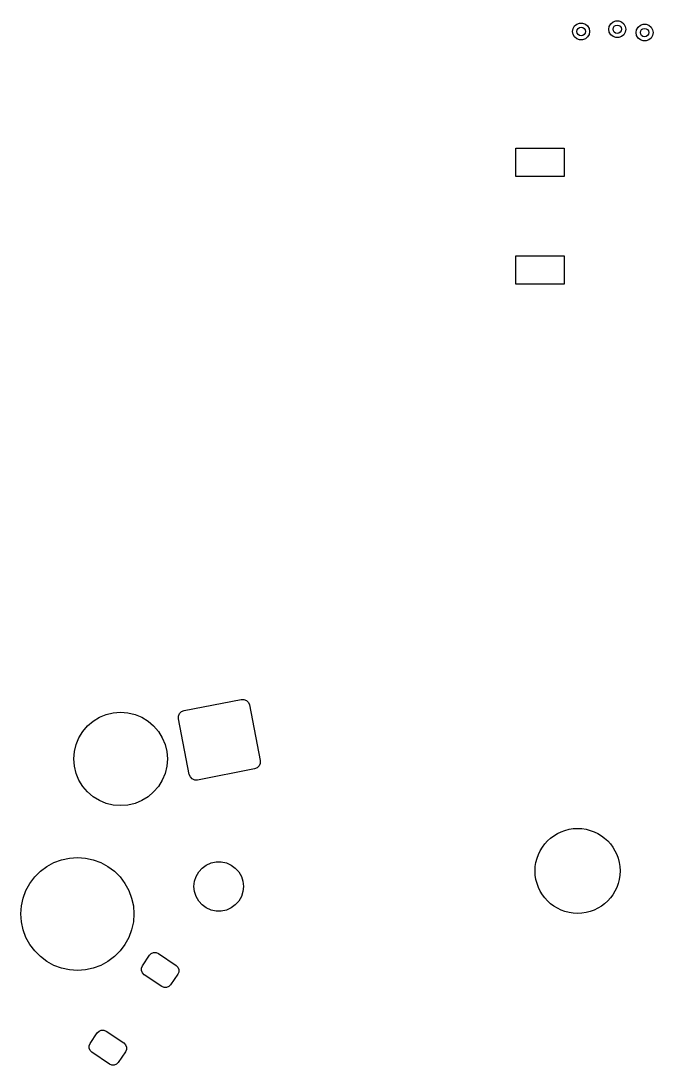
# Model space of a CAD drawing. Extents: x 101 to 518, y -308 to -134.
# Drawn here: x 427.57 to 449.87, y -262.05 to -225.2 of the extents above; entities that cross this region are included whole.
import ezdxf

# ---------------------------------------------------------------- set-up
doc = ezdxf.new("R2010")
doc.units = 0
doc.layers.add('BLACK', color=7, linetype='CONTINUOUS')

msp = doc.modelspace()

# ---------------------------------------------------------------- linework, layer by layer
at = {"layer": 'BLACK', "linetype": 'CONTINUOUS'}
for p, q in [((447.032442, -225.573609), (447.050534, -225.471003)), ((447.050534, -225.471003), (447.102629, -225.380773)), ((447.102629, -225.380773), (447.182442, -225.313801)), ((447.182442, -225.313801), (447.280348, -225.278167)), ((447.280348, -225.278167), (447.384536, -225.278167)), ((447.384536, -225.278167), (447.482442, -225.313801)), ((447.482442, -225.313801), (447.562255, -225.380773)), ((447.562255, -225.380773), (447.61435, -225.471003)), ((447.61435, -225.471003), (447.632442, -225.573609)), ((448.30974, -225.496311), (448.327832, -225.393705)), ((448.327832, -225.598917), (448.30974, -225.496311)), ((448.327832, -225.393705), (448.379927, -225.303475)), ((448.379927, -225.303475), (448.45974, -225.236503)), ((448.45974, -225.236503), (448.557646, -225.200869)), ((448.557646, -225.200869), (448.661834, -225.200869)), ((448.661834, -225.200869), (448.75974, -225.236503)), ((448.75974, -225.236503), (448.839553, -225.303475)), ((448.839553, -225.303475), (448.891648, -225.393705)), ((448.891648, -225.393705), (448.90974, -225.496311)), ((448.90974, -225.496311), (448.891648, -225.598917)), ((449.291956, -225.512424), (449.344051, -225.422194)), ((449.344051, -225.422194), (449.423864, -225.355222)), ((449.423864, -225.355222), (449.52177, -225.319588)), ((449.52177, -225.319588), (449.625958, -225.319588)), ((449.625958, -225.319588), (449.723864, -225.355222)), ((449.723864, -225.355222), (449.803677, -225.422194)), ((449.803677, -225.422194), (449.855772, -225.512424)), ((447.050534, -225.676215), (447.032442, -225.573609)), ((447.102629, -225.766445), (447.050534, -225.676215)), ((447.182442, -225.833417), (447.102629, -225.766445)), ((447.280348, -225.869051), (447.182442, -225.833417)), ((447.384536, -225.869051), (447.280348, -225.869051)), ((447.482442, -225.833417), (447.384536, -225.869051)), ((447.562255, -225.766445), (447.482442, -225.833417)), ((447.61435, -225.676215), (447.562255, -225.766445)), ((447.632442, -225.573609), (447.61435, -225.676215)), ((448.379927, -225.689147), (448.327832, -225.598917)), ((448.45974, -225.756119), (448.379927, -225.689147)), ((448.557646, -225.791753), (448.45974, -225.756119)), ((448.661834, -225.791753), (448.557646, -225.791753)), ((448.75974, -225.756119), (448.661834, -225.791753)), ((448.839553, -225.689147), (448.75974, -225.756119)), ((448.891648, -225.598917), (448.839553, -225.689147)), ((449.273864, -225.61503), (449.291956, -225.512424)), ((449.291956, -225.717636), (449.273864, -225.61503)), ((449.344051, -225.807866), (449.291956, -225.717636)), ((449.423864, -225.874838), (449.344051, -225.807866)), ((449.803677, -225.807866), (449.723864, -225.874838)), ((449.855772, -225.717636), (449.803677, -225.807866)), ((449.855772, -225.512424), (449.873864, -225.61503)), ((449.873864, -225.61503), (449.855772, -225.717636)), ((449.52177, -225.910472), (449.423864, -225.874838)), ((449.625958, -225.910472), (449.52177, -225.910472)), ((449.723864, -225.874838), (449.625958, -225.910472)), ((445.034741, -230.69026), (445.034741, -229.69026)), ((445.034741, -229.69026), (446.734741, -229.69026)), ((446.734741, -229.69026), (446.734741, -230.69026)), ((446.734741, -230.69026), (445.034741, -230.69026)), ((445.034741, -234.49026), (445.034741, -233.49026)), ((445.034741, -233.49026), (446.734741, -233.49026)), ((446.734741, -233.49026), (446.734741, -234.49026)), ((446.734741, -234.49026), (445.034741, -234.49026)), ((433.324964, -249.533936), (435.3373, -249.142778)), ((435.3373, -249.142778), (435.434844, -249.143203)), ((435.434844, -249.143203), (435.5248, -249.180925)), ((435.5248, -249.180925), (435.593473, -249.2502)), ((435.593473, -249.2502), (435.630409, -249.340482)), ((435.630409, -249.340482), (436.012027, -251.303737)), ((430.11502, -249.907885), (430.335782, -249.772602)), ((430.335782, -249.772602), (430.574988, -249.67352)), ((430.574988, -249.67352), (430.826749, -249.613077)), ((430.826749, -249.613077), (431.084866, -249.592763)), ((431.084866, -249.592763), (431.342983, -249.613077)), ((431.342983, -249.613077), (431.594744, -249.67352)), ((431.594744, -249.67352), (431.83395, -249.772602)), ((431.83395, -249.772602), (432.054712, -249.907885)), ((433.127259, -249.827045), (433.127685, -249.729501)), ((433.127685, -249.729501), (433.165406, -249.639545)), ((433.165406, -249.639545), (433.234682, -249.570871)), ((433.234682, -249.570871), (433.324964, -249.533936)), ((429.749988, -250.272917), (429.91814, -250.076037)), ((429.91814, -250.076037), (430.11502, -249.907885)), ((432.054712, -249.907885), (432.251592, -250.076037)), ((432.251592, -250.076037), (432.419744, -250.272917)), ((433.508877, -251.7903), (433.127259, -249.827045)), ((429.515623, -250.732885), (429.614705, -250.493679)), ((429.614705, -250.493679), (429.749988, -250.272917)), ((432.419744, -250.272917), (432.555027, -250.493679)), ((432.555027, -250.493679), (432.654109, -250.732885)), ((429.45518, -250.984646), (429.515623, -250.732885)), ((432.654109, -250.732885), (432.714552, -250.984646)), ((429.434866, -251.242763), (429.45518, -250.984646)), ((429.45518, -251.50088), (429.434866, -251.242763)), ((432.714552, -250.984646), (432.734866, -251.242763)), ((432.734866, -251.242763), (432.714552, -251.50088)), ((429.515623, -251.752641), (429.45518, -251.50088)), ((432.714552, -251.50088), (432.654109, -251.752641)), ((435.814322, -251.596846), (433.801986, -251.988004)), ((435.904604, -251.559911), (435.814322, -251.596846)), ((435.97388, -251.491237), (435.904604, -251.559911)), ((436.011601, -251.401281), (435.97388, -251.491237)), ((436.012027, -251.303737), (436.011601, -251.401281)), ((429.614705, -251.991847), (429.515623, -251.752641)), ((429.749988, -252.212609), (429.614705, -251.991847)), ((432.555027, -251.991847), (432.419744, -252.212609)), ((432.654109, -251.752641), (432.555027, -251.991847)), ((433.545813, -251.880582), (433.508877, -251.7903)), ((433.614486, -251.949857), (433.545813, -251.880582)), ((433.704442, -251.987579), (433.614486, -251.949857)), ((433.801986, -251.988004), (433.704442, -251.987579)), ((429.91814, -252.409489), (429.749988, -252.212609)), ((432.419744, -252.212609), (432.251592, -252.409489)), ((430.11502, -252.577641), (429.91814, -252.409489)), ((430.335782, -252.712924), (430.11502, -252.577641)), ((430.574988, -252.812006), (430.335782, -252.712924)), ((431.83395, -252.712924), (431.594744, -252.812006)), ((432.054712, -252.577641), (431.83395, -252.712924)), ((432.251592, -252.409489), (432.054712, -252.577641)), ((430.826749, -252.872449), (430.574988, -252.812006)), ((431.084866, -252.892763), (430.826749, -252.872449)), ((431.342983, -252.872449), (431.084866, -252.892763)), ((431.594744, -252.812006), (431.342983, -252.872449)), ((428.482859, -255.036709), (428.732547, -254.900369)), ((428.732547, -254.900369), (428.999096, -254.800951)), ((428.999096, -254.800951), (429.277081, -254.740479)), ((429.277081, -254.740479), (429.560843, -254.720184)), ((429.560843, -254.720184), (429.844605, -254.740479)), ((429.844605, -254.740479), (430.12259, -254.800951)), ((430.12259, -254.800951), (430.389139, -254.900369)), ((430.389139, -254.900369), (430.638827, -255.036709)), ((434.110009, -254.987002), (434.277119, -254.9126)), ((434.277119, -254.9126), (434.456047, -254.874567)), ((434.456047, -254.874567), (434.638971, -254.874567)), ((434.638971, -254.874567), (434.817899, -254.9126)), ((434.817899, -254.9126), (434.985009, -254.987002)), ((428.053954, -255.408357), (428.255116, -255.207195)), ((428.255116, -255.207195), (428.482859, -255.036709)), ((430.638827, -255.036709), (430.86657, -255.207195)), ((430.86657, -255.207195), (431.067732, -255.408357)), ((433.748157, -255.388879), (433.839619, -255.230462)), ((433.839619, -255.230462), (433.96202, -255.094522)), ((433.96202, -255.094522), (434.110009, -254.987002)), ((434.985009, -254.987002), (435.132998, -255.094522)), ((435.132998, -255.094522), (435.255399, -255.230462)), ((435.255399, -255.230462), (435.346861, -255.388879)), ((427.747128, -255.885788), (427.883468, -255.6361)), ((427.883468, -255.6361), (428.053954, -255.408357)), ((431.067732, -255.408357), (431.238218, -255.6361)), ((431.238218, -255.6361), (431.374558, -255.885788)), ((433.672509, -255.744774), (433.69163, -255.562851)), ((433.69163, -255.562851), (433.748157, -255.388879)), ((435.346861, -255.388879), (435.403388, -255.562851)), ((435.403388, -255.562851), (435.422509, -255.744774)), ((427.64771, -256.152337), (427.747128, -255.885788)), ((431.374558, -255.885788), (431.473976, -256.152337)), ((433.69163, -255.926697), (433.672509, -255.744774)), ((433.748157, -256.100669), (433.69163, -255.926697)), ((435.403388, -255.926697), (435.346861, -256.100669)), ((435.422509, -255.744774), (435.403388, -255.926697)), ((427.566943, -256.714084), (427.587238, -256.430322)), ((427.587238, -256.430322), (427.64771, -256.152337)), ((431.473976, -256.152337), (431.534448, -256.430322)), ((431.534448, -256.430322), (431.554743, -256.714084)), ((433.839619, -256.259086), (433.748157, -256.100669)), ((433.96202, -256.395026), (433.839619, -256.259086)), ((434.110009, -256.502546), (433.96202, -256.395026)), ((435.132998, -256.395026), (434.985009, -256.502546)), ((435.255399, -256.259086), (435.132998, -256.395026)), ((435.346861, -256.100669), (435.255399, -256.259086)), ((427.587238, -256.997846), (427.566943, -256.714084)), ((431.554743, -256.714084), (431.534448, -256.997846)), ((434.277119, -256.576948), (434.110009, -256.502546)), ((434.456047, -256.614981), (434.277119, -256.576948)), ((434.638971, -256.614981), (434.456047, -256.614981)), ((434.817899, -256.576948), (434.638971, -256.614981)), ((434.985009, -256.502546), (434.817899, -256.576948)), ((427.64771, -257.275831), (427.587238, -256.997846)), ((431.534448, -256.997846), (431.473976, -257.275831)), ((427.747128, -257.54238), (427.64771, -257.275831)), ((427.883468, -257.792068), (427.747128, -257.54238)), ((431.374558, -257.54238), (431.238218, -257.792068)), ((431.473976, -257.275831), (431.374558, -257.54238)), ((428.053954, -258.019811), (427.883468, -257.792068)), ((431.238218, -257.792068), (431.067732, -258.019811)), ((428.255116, -258.220973), (428.053954, -258.019811)), ((428.482859, -258.391459), (428.255116, -258.220973)), ((430.86657, -258.220973), (430.638827, -258.391459)), ((431.067732, -258.019811), (430.86657, -258.220973)), ((431.854512, -258.546262), (432.106149, -258.173195)), ((432.106149, -258.173195), (432.168497, -258.111389)), ((432.168497, -258.111389), (432.24975, -258.078147)), ((432.24975, -258.078147), (432.33754, -258.07853)), ((432.33754, -258.07853), (432.418501, -258.11248)), ((432.418501, -258.11248), (433.040279, -258.531874)), ((428.732547, -258.527799), (428.482859, -258.391459)), ((428.999096, -258.627217), (428.732547, -258.527799)), ((429.277081, -258.687689), (428.999096, -258.627217)), ((430.12259, -258.627217), (429.844605, -258.687689)), ((430.389139, -258.527799), (430.12259, -258.627217)), ((430.638827, -258.391459), (430.389139, -258.527799)), ((431.820179, -258.715012), (431.820562, -258.627222)), ((431.820562, -258.627222), (431.854512, -258.546262)), ((433.040279, -258.531874), (433.102085, -258.594222)), ((433.102085, -258.594222), (433.135327, -258.675476)), ((429.560843, -258.707984), (429.277081, -258.687689)), ((429.844605, -258.687689), (429.560843, -258.707984)), ((431.853421, -258.796266), (431.820179, -258.715012)), ((431.915227, -258.858614), (431.853421, -258.796266)), ((432.537005, -259.278008), (431.915227, -258.858614)), ((433.100994, -258.844226), (432.849357, -259.217293)), ((433.134944, -258.763266), (433.100994, -258.844226)), ((433.135327, -258.675476), (433.134944, -258.763266)), ((432.617966, -259.311958), (432.537005, -259.278008)), ((432.705756, -259.312341), (432.617966, -259.311958)), ((432.787009, -259.279099), (432.705756, -259.312341)), ((432.849357, -259.217293), (432.787009, -259.279099)), ((430.260813, -260.909019), (430.323161, -260.847213)), ((430.323161, -260.847213), (430.404414, -260.813971)), ((430.404414, -260.813971), (430.492204, -260.814354)), ((430.492204, -260.814354), (430.573165, -260.848304)), ((430.573165, -260.848304), (431.194943, -261.267698)), ((430.009176, -261.282086), (430.260813, -260.909019)), ((429.974843, -261.450836), (429.975226, -261.363046)), ((430.008085, -261.53209), (429.974843, -261.450836)), ((429.975226, -261.363046), (430.009176, -261.282086)), ((430.069891, -261.594438), (430.008085, -261.53209)), ((430.691669, -262.013832), (430.069891, -261.594438)), ((431.255658, -261.58005), (431.004021, -261.953117)), ((431.194943, -261.267698), (431.256749, -261.330046)), ((431.289608, -261.49909), (431.255658, -261.58005)), ((431.256749, -261.330046), (431.289991, -261.4113)), ((431.289991, -261.4113), (431.289608, -261.49909)), ((431.004021, -261.953117), (430.941673, -262.014923)), ((430.77263, -262.047782), (430.691669, -262.013832)), ((430.86042, -262.048165), (430.77263, -262.047782)), ((430.941673, -262.014923), (430.86042, -262.048165))]:
    msp.add_line(p, q, dxfattribs=at)
at = {"layer": 'BLACK'}
for centre, radius in [((447.332442, -225.573609), 0.15), ((448.60974, -225.496311), 0.15), ((449.573864, -225.61503), 0.15), ((447.20974, -255.196311), 1.5)]:
    msp.add_circle(centre, radius, dxfattribs=at)

doc.saveas('drawing.dxf')
